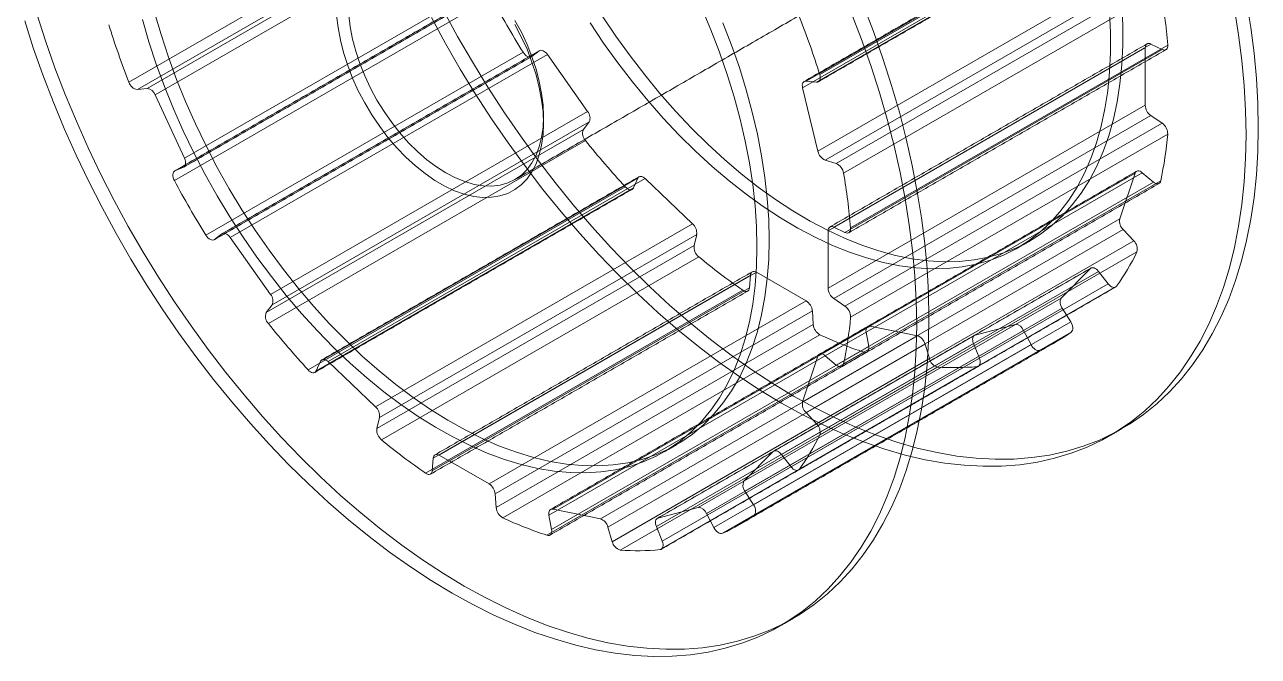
# Model space of a CAD drawing. Header units: millimetres. Extents: x 5 to 292, y 5 to 205.
# Drawn here: x 170.86 to 206.61, y 146.2 to 164.52 of the extents above; entities that cross this region are included whole.
import ezdxf

# ---------------------------------------------------------------- set-up
doc = ezdxf.new("R2010")
doc.units = ezdxf.units.MM

msp = doc.modelspace()

# ---------------------------------------------------------------- linework, layer by layer
at = {"color": 7, "linetype": 'Continuous', "lineweight": 15}
for p, q in [((183.073, 168.155), (173.881, 162.848)), ((193.505, 162.882), (202.697, 168.188)), ((203.001, 168.16), (193.808, 162.854)), ((193.902, 163.07), (203.094, 168.377)), ((174.125, 162.635), (183.318, 167.942)), ((183.599, 167.977), (174.407, 162.67)), ((174.641, 162.48), (183.834, 167.786)), ((202.598, 167.995), (193.405, 162.688)), ((184.682, 165.949), (175.489, 160.643)), ((193.851, 160.846), (203.043, 166.153)), ((184.405, 165.586), (175.213, 160.279)), ((175.462, 160.384), (184.654, 165.691)), ((203.252, 165.897), (194.059, 160.59)), ((194.38, 160.492), (203.573, 165.799)), ((175.196, 159.999), (184.388, 165.305)), ((203.786, 165.52), (194.593, 160.214)), ((203.337, 163.845), (194.144, 158.539)), ((194.306, 158.649), (203.499, 163.955)), ((203.827, 163.798), (194.634, 158.491)), ((194.796, 158.622), (203.988, 163.928)), ((203.337, 162.179), (203.337, 163.845)), ((203.499, 163.955), (203.827, 163.798)), ((185.303, 163.721), (176.111, 158.414)), ((176.362, 158.288), (185.555, 163.595)), ((185.77, 163.759), (176.577, 158.452)), ((176.815, 158.346), (186.008, 163.653)), ((185.555, 163.595), (185.77, 163.759)), ((186.008, 163.653), (187.175, 162)), ((193.505, 162.882), (193.808, 162.854)), ((174.125, 162.635), (174.407, 162.67)), ((174.641, 162.48), (175.489, 160.643)), ((193.851, 160.846), (193.405, 162.688)), ((187.175, 162), (177.982, 156.694)), ((194.144, 156.873), (203.337, 162.179)), ((178.029, 156.395), (187.222, 161.702)), ((187.222, 161.702), (187.051, 161.475)), ((203.499, 161.883), (194.306, 156.576)), ((194.634, 156.355), (203.827, 161.661)), ((203.827, 161.661), (203.499, 161.883)), ((187.051, 161.475), (177.859, 156.169)), ((203.988, 161.345), (194.796, 156.038)), ((177.921, 155.851), (187.113, 161.157)), ((194.38, 160.492), (194.059, 160.59)), ((175.462, 160.384), (175.213, 160.279)), ((203.043, 160.21), (193.851, 154.904)), ((194.059, 154.919), (203.252, 160.226)), ((202.598, 158.883), (203.043, 160.21)), ((203.252, 160.226), (203.573, 159.954)), ((188.627, 160.063), (179.435, 154.757)), ((179.653, 154.746), (188.845, 160.053)), ((188.5, 159.786), (188.627, 160.063)), ((188.845, 160.053), (190.217, 158.746)), ((203.573, 159.954), (194.38, 154.647)), ((194.593, 154.679), (203.786, 159.986)), ((188.266, 159.814), (179.073, 154.507)), ((179.308, 154.48), (188.5, 159.786)), ((193.405, 153.577), (202.598, 158.883)), ((176.362, 158.288), (176.577, 158.452)), ((190.217, 158.746), (181.025, 153.439)), ((181.142, 153.131), (190.335, 158.438)), ((190.335, 158.438), (190.259, 158.111)), ((202.697, 158.575), (193.505, 153.268)), ((194.144, 156.873), (194.144, 158.539)), ((194.306, 158.649), (194.634, 158.491)), ((203.001, 158.252), (202.697, 158.575)), ((176.815, 158.346), (177.982, 156.694)), ((190.259, 158.111), (181.067, 152.804)), ((193.808, 152.945), (203.001, 158.252)), ((181.201, 152.48), (190.394, 157.787)), ((203.094, 157.928), (193.902, 152.621)), ((182.876, 152.032), (192.069, 157.338)), ((192.069, 157.338), (193.511, 156.506)), ((201.746, 157.446), (192.554, 152.139)), ((192.789, 152.058), (201.981, 157.365)), ((200.898, 156.588), (201.746, 157.446)), ((201.981, 157.365), (202.263, 157.005)), ((191.893, 157.253), (182.7, 151.946)), ((191.865, 156.89), (191.893, 157.253)), ((202.263, 157.005), (193.07, 151.699)), ((191.671, 156.816), (182.479, 151.509)), ((182.673, 151.583), (191.865, 156.89)), ((193.315, 151.629), (202.507, 156.936)), ((178.029, 156.395), (177.859, 156.169)), ((193.511, 156.506), (184.319, 151.199)), ((191.706, 151.281), (200.898, 156.588)), ((200.926, 156.297), (191.734, 150.991)), ((194.634, 156.355), (194.306, 156.576)), ((201.175, 155.905), (200.926, 156.297)), ((184.495, 150.91), (193.688, 156.217)), ((191.983, 150.598), (201.175, 155.905)), ((193.688, 156.217), (193.715, 155.822)), ((193.715, 155.822), (184.523, 150.515)), ((195.246, 155.602), (186.053, 150.296)), ((186.171, 150.469), (195.363, 155.775)), ((199.573, 155.822), (190.38, 150.515)), ((190.618, 150.346), (199.81, 155.653)), ((201.192, 155.605), (191.999, 150.298)), ((195.321, 155.189), (195.246, 155.602)), ((195.363, 155.775), (196.735, 155.498)), ((198.406, 155.517), (199.573, 155.822)), ((199.81, 155.653), (200.026, 155.241)), ((184.716, 150.217), (193.909, 155.524)), ((186.129, 149.882), (195.321, 155.189)), ((196.735, 155.498), (187.543, 150.191)), ((187.76, 149.951), (196.953, 155.257)), ((198.358, 155.273), (189.166, 149.966)), ((189.213, 150.21), (198.406, 155.517)), ((200.026, 155.241), (190.833, 149.934)), ((196.953, 155.257), (197.08, 154.833)), ((198.529, 154.849), (198.358, 155.273)), ((195.187, 155.02), (185.994, 149.713)), ((197.08, 154.833), (187.888, 149.526)), ((189.337, 149.543), (198.529, 154.849)), ((191.085, 149.77), (200.277, 155.077)), ((193.405, 153.577), (193.851, 154.904)), ((194.059, 154.919), (194.38, 154.647)), ((179.308, 154.48), (179.435, 154.757)), ((179.653, 154.746), (181.025, 153.439)), ((188.122, 149.283), (197.314, 154.59)), ((198.467, 154.603), (189.275, 149.296)), ((181.142, 153.131), (181.067, 152.804)), ((193.808, 152.945), (193.505, 153.268)), ((182.876, 152.032), (184.319, 151.199)), ((191.706, 151.281), (192.554, 152.139)), ((192.789, 152.058), (193.07, 151.699)), ((182.673, 151.583), (182.7, 151.946)), ((184.495, 150.91), (184.523, 150.515)), ((191.983, 150.598), (191.734, 150.991)), ((186.129, 149.882), (186.053, 150.296)), ((186.171, 150.469), (187.543, 150.191)), ((189.213, 150.21), (190.38, 150.515)), ((190.618, 150.346), (190.833, 149.934)), ((187.76, 149.951), (187.888, 149.526)), ((189.337, 149.543), (189.166, 149.966))]:
    msp.add_line(p, q, dxfattribs=at)
at = {"color": 7, "linetype": 'Continuous', "lineweight": 15, "flags": 128}
for points in [[(174.625, 164.874), (174.813, 164.228), (175.025, 163.58), (175.262, 162.932), (175.523, 162.286), (175.807, 161.644), (176.114, 161.007), (176.441, 160.379), (176.789, 159.76), (177.156, 159.152), (177.541, 158.557), (177.943, 157.978), (178.361, 157.415), (178.794, 156.871), (179.24, 156.347), (179.697, 155.844), (180.166, 155.365), (180.643, 154.91), (181.129, 154.481), (181.62, 154.079), (182.117, 153.706), (182.617, 153.362), (183.119, 153.048), (183.621, 152.766), (184.122, 152.517), (184.62, 152.3), (185.114, 152.117), (185.603, 151.969), (186.085, 151.855), (186.558, 151.776), (187.021, 151.732), (187.473, 151.724), (187.913, 151.751), (188.338, 151.813), (188.748, 151.911), (189.142, 152.043), (189.518, 152.21), (189.876, 152.411), (190.214, 152.645), (190.531, 152.912), (190.826, 153.211), (191.098, 153.54), (191.347, 153.9), (191.572, 154.289), (191.772, 154.705), (191.947, 155.148), (192.096, 155.616), (192.218, 156.108), (192.313, 156.622), (192.382, 157.157), (192.423, 157.712), (192.437, 158.283)], [(205.923, 164.981), (206.044, 164.227), (206.139, 163.483), (206.206, 162.75), (206.247, 162.03), (206.261, 161.324), (206.247, 160.634), (206.206, 159.961), (206.139, 159.307), (206.044, 158.672), (205.923, 158.058), (205.775, 157.466), (205.601, 156.898), (205.402, 156.355), (205.177, 155.837), (204.927, 155.345), (204.652, 154.882), (204.354, 154.447), (204.032, 154.042), (203.688, 153.667), (203.322, 153.323), (202.934, 153.01), (202.526, 152.731), (202.099, 152.484), (201.653, 152.27), (201.189, 152.091), (200.708, 151.946), (200.211, 151.835), (199.699, 151.759), (199.173, 151.718), (198.635, 151.712), (198.084, 151.741), (197.523, 151.805), (196.953, 151.904), (196.374, 152.037), (195.788, 152.205), (195.195, 152.407), (194.598, 152.643), (193.998, 152.911), (193.394, 153.212), (192.79, 153.546), (192.186, 153.91), (191.583, 154.305), (190.982, 154.73), (190.385, 155.184), (189.793, 155.666), (189.207, 156.175), (188.628, 156.71), (188.057, 157.27), (187.496, 157.854), (186.946, 158.46), (186.407, 159.088), (185.881, 159.736), (185.369, 160.403), (184.872, 161.087), (184.391, 161.788), (183.927, 162.503), (183.481, 163.232), (183.054, 163.972), (182.646, 164.723)], [(206.276, 165.185), (206.398, 164.431), (206.492, 163.687), (206.56, 162.954), (206.601, 162.234), (206.614, 161.529), (206.601, 160.839), (206.56, 160.166), (206.492, 159.511), (206.398, 158.876), (206.276, 158.262), (206.129, 157.671), (205.955, 157.102), (205.755, 156.559), (205.53, 156.041), (205.28, 155.55), (205.006, 155.086), (204.707, 154.651), (204.386, 154.246), (204.041, 153.871), (203.675, 153.527), (203.288, 153.214), (202.88, 152.935), (202.453, 152.688), (202.006, 152.474), (201.542, 152.295), (201.061, 152.15), (200.564, 152.039), (200.053, 151.963), (199.527, 151.922), (198.988, 151.916), (198.438, 151.945), (197.877, 152.009), (197.306, 152.108), (196.727, 152.242), (196.141, 152.409), (195.549, 152.611), (194.952, 152.847), (194.351, 153.115), (193.748, 153.417), (193.144, 153.75), (192.539, 154.114), (191.936, 154.509), (191.336, 154.934), (190.738, 155.388), (190.146, 155.87), (189.56, 156.379), (188.981, 156.914), (188.411, 157.474), (187.849, 158.058), (187.299, 158.664), (186.76, 159.292), (186.235, 159.94), (185.723, 160.607), (185.226, 161.291), (184.745, 161.992), (184.281, 162.707), (183.835, 163.436), (183.407, 164.176), (183, 164.927)], [(202.305, 164.885), (202.333, 164.29), (202.333, 163.71), (202.305, 163.147), (202.25, 162.602), (202.169, 162.077), (202.06, 161.574), (201.924, 161.094), (201.762, 160.638), (201.575, 160.208), (201.362, 159.806), (201.125, 159.432), (200.864, 159.087), (200.58, 158.772), (200.274, 158.489), (199.947, 158.239), (199.599, 158.021), (199.232, 157.837), (198.847, 157.687), (198.445, 157.572), (198.027, 157.492), (197.594, 157.448), (197.148, 157.438), (196.69, 157.464), (196.222, 157.526), (195.744, 157.622), (195.259, 157.754), (194.767, 157.919), (194.271, 158.119), (193.771, 158.352), (193.269, 158.618), (192.767, 158.916), (192.266, 159.245), (191.768, 159.604), (191.273, 159.992), (190.785, 160.407), (190.303, 160.849), (189.83, 161.317), (189.367, 161.808), (188.915, 162.321), (188.475, 162.856), (188.05, 163.409), (187.639, 163.981), (187.246, 164.568)], [(202.659, 165.089), (202.686, 164.494), (202.686, 163.914), (202.659, 163.351), (202.604, 162.806), (202.522, 162.281), (202.413, 161.778), (202.278, 161.298), (202.116, 160.842), (201.929, 160.413), (201.716, 160.01), (201.479, 159.636), (201.218, 159.291), (200.934, 158.976), (200.628, 158.694), (200.3, 158.443), (199.953, 158.225), (199.586, 158.041), (199.201, 157.892), (198.798, 157.777), (198.38, 157.697), (197.948, 157.652), (197.502, 157.642), (197.044, 157.668), (196.576, 157.73), (196.098, 157.826), (195.613, 157.958), (195.121, 158.123), (194.624, 158.323), (194.125, 158.557), (193.623, 158.822), (193.121, 159.12), (192.62, 159.449), (192.121, 159.808), (191.627, 160.196), (191.138, 160.611), (190.657, 161.053), (190.183, 161.521), (189.72, 162.012), (189.268, 162.525), (188.829, 163.06), (188.403, 163.614), (187.993, 164.185), (187.599, 164.772)], [(192.083, 158.079), (192.069, 158.667), (192.028, 159.269), (191.96, 159.882), (191.864, 160.507), (191.742, 161.14), (191.593, 161.78), (191.419, 162.424), (191.219, 163.072), (190.994, 163.72), (190.745, 164.367), (190.472, 165.012)], [(196.715, 155.814), (196.701, 156.519), (196.66, 157.239), (196.593, 157.972), (196.498, 158.716), (196.377, 159.47), (196.229, 160.232), (196.055, 161.001), (195.856, 161.775), (195.631, 162.553), (195.381, 163.333), (195.106, 164.113), (194.808, 164.893)], [(197.068, 156.018), (197.055, 156.724), (197.014, 157.443), (196.946, 158.176), (196.852, 158.92), (196.73, 159.674), (196.583, 160.436), (196.409, 161.205), (196.209, 161.979), (195.984, 162.757), (195.734, 163.537), (195.46, 164.317), (195.161, 165.097)], [(170.858, 164.627), (171.108, 163.847), (171.382, 163.067), (171.681, 162.287), (172.002, 161.511), (172.346, 160.738), (172.713, 159.971), (173.1, 159.212), (173.508, 158.461), (173.935, 157.721), (174.381, 156.992), (174.846, 156.277), (175.326, 155.576), (175.823, 154.892), (176.335, 154.225), (176.861, 153.577), (177.4, 152.949), (177.95, 152.343), (178.511, 151.759), (179.082, 151.199), (179.661, 150.664), (180.247, 150.155), (180.839, 149.673), (181.436, 149.22), (182.037, 148.795), (182.64, 148.399), (183.244, 148.035), (183.849, 147.702), (184.452, 147.4), (185.052, 147.132), (185.649, 146.896), (186.242, 146.695), (186.828, 146.527), (187.407, 146.393), (187.977, 146.294), (188.538, 146.23), (189.089, 146.201), (189.627, 146.207), (190.153, 146.248), (190.665, 146.324), (191.162, 146.435), (191.643, 146.58), (192.107, 146.76), (192.553, 146.973), (192.981, 147.22), (193.388, 147.5), (193.776, 147.812), (194.142, 148.156), (194.486, 148.531), (194.808, 148.936), (195.106, 149.371), (195.381, 149.835), (195.631, 150.326), (195.856, 150.844), (196.055, 151.388), (196.229, 151.956), (196.377, 152.547), (196.498, 153.161), (196.593, 153.796), (196.66, 154.451), (196.701, 155.124), (196.715, 155.814)], [(171.211, 164.831), (171.461, 164.051), (171.736, 163.271), (172.034, 162.491), (172.356, 161.715), (172.7, 160.942), (173.066, 160.175), (173.454, 159.416), (173.861, 158.665), (174.289, 157.925), (174.735, 157.196), (175.199, 156.481), (175.68, 155.781), (176.177, 155.096), (176.689, 154.429), (177.215, 153.781), (177.753, 153.153), (178.304, 152.547), (178.865, 151.963), (179.435, 151.403), (180.014, 150.868), (180.6, 150.359), (181.193, 149.877), (181.79, 149.424), (182.39, 148.999), (182.993, 148.604), (183.598, 148.239), (184.202, 147.906), (184.805, 147.605), (185.406, 147.336), (186.003, 147.1), (186.595, 146.899), (187.181, 146.731), (187.76, 146.597), (188.331, 146.498), (188.892, 146.434), (189.442, 146.405), (189.981, 146.411), (190.507, 146.452), (191.019, 146.528), (191.515, 146.639), (191.996, 146.784), (192.46, 146.964), (192.907, 147.177), (193.334, 147.424), (193.742, 147.704), (194.129, 148.016), (194.496, 148.36), (194.84, 148.735), (195.161, 149.14), (195.46, 149.575), (195.734, 150.039), (195.984, 150.53), (196.209, 151.048), (196.409, 151.592), (196.583, 152.16), (196.73, 152.751), (196.852, 153.365), (196.946, 154), (197.014, 154.655), (197.055, 155.328), (197.068, 156.018)], [(174.272, 164.67), (174.459, 164.024), (174.672, 163.376), (174.909, 162.728), (175.17, 162.082), (175.454, 161.44), (175.76, 160.803), (176.087, 160.175), (176.435, 159.555), (176.802, 158.948), (177.187, 158.353), (177.59, 157.774), (178.008, 157.211), (178.44, 156.667), (178.886, 156.143), (179.344, 155.64), (179.812, 155.161), (180.29, 154.706), (180.775, 154.277), (181.267, 153.875), (181.763, 153.502), (182.263, 153.158), (182.765, 152.844), (183.267, 152.562), (183.768, 152.313), (184.267, 152.096), (184.761, 151.913), (185.25, 151.765), (185.731, 151.651), (186.204, 151.572), (186.668, 151.528), (187.12, 151.52), (187.559, 151.547), (187.985, 151.609), (188.395, 151.707), (188.789, 151.839), (189.165, 152.006), (189.522, 152.207), (189.86, 152.441), (190.177, 152.708), (190.472, 153.007), (190.745, 153.336), (190.994, 153.696), (191.219, 154.085), (191.419, 154.501), (191.593, 154.944), (191.742, 155.412), (191.864, 155.904), (191.96, 156.418), (192.028, 156.953), (192.069, 157.507), (192.083, 158.079)], [(185.896, 161.651), (185.882, 161.329), (185.842, 161.026), (185.774, 160.744), (185.681, 160.486), (185.562, 160.254), (185.419, 160.05), (185.253, 159.877), (185.066, 159.736), (184.859, 159.627), (184.634, 159.553), (184.393, 159.513), (184.139, 159.509), (183.874, 159.539), (183.599, 159.604), (183.318, 159.704), (183.034, 159.837), (182.748, 160.002), (182.463, 160.198), (182.182, 160.422), (181.908, 160.674), (181.642, 160.95), (181.388, 161.248), (181.147, 161.565), (180.923, 161.899), (180.716, 162.247), (180.528, 162.604), (180.362, 162.969), (180.22, 163.338), (180.101, 163.707), (180.007, 164.073), (179.94, 164.433), (179.899, 164.783)], [(180.253, 164.793), (180.293, 164.452), (180.361, 164.102), (180.454, 163.747), (180.573, 163.388), (180.716, 163.031), (180.881, 162.678), (181.067, 162.333), (181.273, 161.999), (181.496, 161.679), (181.734, 161.377), (181.985, 161.095), (182.246, 160.836), (182.516, 160.603), (182.79, 160.398), (183.067, 160.222), (183.345, 160.077), (183.619, 159.966), (183.888, 159.888), (184.15, 159.846), (184.401, 159.838), (184.639, 159.865), (184.862, 159.927), (185.067, 160.024), (185.254, 160.154), (185.419, 160.316), (185.562, 160.508), (185.681, 160.73), (185.774, 160.977), (185.841, 161.249), (185.882, 161.543), (185.896, 161.855)], [(185.066, 164.525), (185.253, 164.167), (185.419, 163.803), (185.562, 163.434), (185.681, 163.065), (185.774, 162.699), (185.842, 162.339), (185.882, 161.989), (185.896, 161.651)], [(185.896, 161.855), (185.882, 162.183), (185.841, 162.524), (185.774, 162.874), (185.681, 163.229), (185.562, 163.588), (185.419, 163.945), (185.254, 164.298), (185.067, 164.643)], [(192.437, 158.283), (192.423, 158.871), (192.382, 159.473), (192.313, 160.087), (192.218, 160.711), (192.096, 161.344), (191.947, 161.984), (191.772, 162.628), (191.572, 163.276), (191.347, 163.924), (191.098, 164.571)], [(186.008, 163.653), (185.979, 163.689), (185.948, 163.719), (185.916, 163.744), (185.883, 163.762), (185.851, 163.773), (185.821, 163.776), (185.793, 163.771), (185.77, 163.759)], [(203.499, 163.955), (203.466, 163.967), (203.436, 163.971), (203.408, 163.968), (203.383, 163.957), (203.363, 163.938), (203.349, 163.913), (203.34, 163.881), (203.337, 163.845)], [(203.988, 163.928), (203.988, 163.888), (203.981, 163.852), (203.968, 163.823), (203.948, 163.8), (203.923, 163.786), (203.894, 163.781), (203.861, 163.785), (203.827, 163.798)], [(185.555, 163.595), (185.529, 163.582), (185.5, 163.577), (185.467, 163.582), (185.432, 163.595), (185.397, 163.617), (185.363, 163.646), (185.331, 163.681), (185.303, 163.721)], [(193.808, 162.854), (193.839, 162.855), (193.866, 162.866), (193.888, 162.885), (193.904, 162.911), (193.914, 162.944), (193.917, 162.983), (193.913, 163.025), (193.902, 163.07)], [(193.405, 162.688), (193.398, 162.729), (193.397, 162.768), (193.402, 162.802), (193.413, 162.832), (193.429, 162.855), (193.45, 162.872), (193.476, 162.881), (193.505, 162.882)], [(175.489, 160.643), (175.506, 160.6), (175.517, 160.558), (175.523, 160.518), (175.522, 160.48), (175.515, 160.447), (175.503, 160.419), (175.485, 160.398), (175.462, 160.384)], [(175.213, 160.279), (175.188, 160.264), (175.17, 160.241), (175.157, 160.21), (175.152, 160.173), (175.153, 160.132), (175.161, 160.088), (175.175, 160.043), (175.196, 159.999)], [(203.252, 160.226), (203.219, 160.25), (203.187, 160.267), (203.155, 160.276), (203.125, 160.278), (203.098, 160.272), (203.075, 160.259), (203.056, 160.238), (203.043, 160.21)], [(188.845, 160.053), (188.813, 160.08), (188.78, 160.1), (188.748, 160.113), (188.717, 160.118), (188.688, 160.116), (188.663, 160.106), (188.643, 160.088), (188.627, 160.063)], [(203.786, 159.986), (203.775, 159.954), (203.758, 159.928), (203.735, 159.911), (203.707, 159.902), (203.676, 159.902), (203.642, 159.911), (203.607, 159.928), (203.573, 159.954)], [(188.5, 159.786), (188.483, 159.761), (188.461, 159.742), (188.433, 159.733), (188.402, 159.732), (188.369, 159.74), (188.334, 159.757), (188.299, 159.782), (188.266, 159.814)], [(176.111, 158.414), (176.139, 158.374), (176.171, 158.339), (176.205, 158.31), (176.24, 158.288), (176.274, 158.275), (176.307, 158.271), (176.337, 158.275), (176.362, 158.288)], [(176.577, 158.452), (176.601, 158.464), (176.628, 158.469), (176.659, 158.466), (176.691, 158.456), (176.724, 158.438), (176.756, 158.413), (176.787, 158.382), (176.815, 158.346)], [(194.144, 158.539), (194.147, 158.575), (194.156, 158.606), (194.171, 158.631), (194.191, 158.65), (194.215, 158.661), (194.243, 158.665), (194.274, 158.661), (194.306, 158.649)], [(194.634, 158.491), (194.669, 158.478), (194.701, 158.475), (194.731, 158.48), (194.756, 158.494), (194.775, 158.516), (194.789, 158.545), (194.796, 158.581), (194.796, 158.622)], [(192.069, 157.338), (192.036, 157.354), (192.005, 157.362), (191.975, 157.362), (191.949, 157.354), (191.927, 157.338), (191.91, 157.316), (191.898, 157.287), (191.893, 157.253)], [(201.981, 157.365), (201.951, 157.399), (201.92, 157.427), (201.887, 157.449), (201.854, 157.464), (201.823, 157.471), (201.794, 157.47), (201.768, 157.462), (201.746, 157.446)], [(202.507, 156.936), (202.486, 156.915), (202.461, 156.903), (202.431, 156.899), (202.398, 156.904), (202.363, 156.918), (202.328, 156.94), (202.294, 156.97), (202.263, 157.005)], [(191.865, 156.89), (191.859, 156.854), (191.846, 156.824), (191.827, 156.801), (191.802, 156.786), (191.773, 156.781), (191.741, 156.784), (191.706, 156.795), (191.671, 156.816)], [(201.175, 155.905), (201.199, 155.862), (201.218, 155.817), (201.231, 155.772), (201.236, 155.728), (201.235, 155.689), (201.227, 155.654), (201.212, 155.626), (201.192, 155.605)], [(195.363, 155.775), (195.333, 155.778), (195.306, 155.772), (195.282, 155.759), (195.264, 155.739), (195.25, 155.712), (195.243, 155.679), (195.241, 155.642), (195.246, 155.602)], [(195.321, 155.189), (195.326, 155.146), (195.323, 155.107), (195.314, 155.073), (195.298, 155.046), (195.277, 155.027), (195.25, 155.016), (195.22, 155.013), (195.187, 155.02)], [(198.406, 155.517), (198.381, 155.506), (198.361, 155.488), (198.346, 155.463), (198.336, 155.432), (198.333, 155.396), (198.335, 155.357), (198.344, 155.315), (198.358, 155.273)], [(200.277, 155.077), (200.249, 155.069), (200.217, 155.071), (200.183, 155.081), (200.148, 155.1), (200.113, 155.126), (200.081, 155.16), (200.051, 155.198), (200.026, 155.241)], [(193.851, 154.904), (193.864, 154.931), (193.882, 154.952), (193.905, 154.966), (193.932, 154.972), (193.962, 154.97), (193.994, 154.96), (194.027, 154.943), (194.059, 154.919)], [(198.529, 154.849), (198.544, 154.804), (198.553, 154.76), (198.554, 154.718), (198.549, 154.682), (198.537, 154.65), (198.519, 154.626), (198.495, 154.61), (198.467, 154.603)], [(179.073, 154.507), (179.107, 154.475), (179.142, 154.451), (179.176, 154.434), (179.21, 154.426), (179.241, 154.426), (179.268, 154.436), (179.291, 154.454), (179.308, 154.48)], [(179.435, 154.757), (179.451, 154.781), (179.471, 154.799), (179.496, 154.809), (179.524, 154.812), (179.555, 154.806), (179.588, 154.793), (179.621, 154.773), (179.653, 154.746)], [(194.38, 154.647), (194.415, 154.622), (194.45, 154.604), (194.484, 154.595), (194.515, 154.595), (194.542, 154.604), (194.565, 154.622), (194.582, 154.647), (194.593, 154.679)], [(182.7, 151.946), (182.706, 151.98), (182.718, 152.009), (182.735, 152.032), (182.757, 152.047), (182.783, 152.055), (182.812, 152.055), (182.844, 152.047), (182.876, 152.032)], [(192.554, 152.139), (192.576, 152.155), (192.602, 152.164), (192.631, 152.164), (192.662, 152.157), (192.695, 152.142), (192.727, 152.12), (192.759, 152.092), (192.789, 152.058)], [(193.07, 151.699), (193.102, 151.663), (193.136, 151.633), (193.171, 151.611), (193.205, 151.597), (193.238, 151.592), (193.268, 151.596), (193.294, 151.608), (193.315, 151.629)], [(182.479, 151.509), (182.514, 151.489), (182.548, 151.477), (182.581, 151.474), (182.61, 151.48), (182.634, 151.494), (182.653, 151.517), (182.666, 151.547), (182.673, 151.583)], [(191.999, 150.298), (192.02, 150.319), (192.035, 150.347), (192.043, 150.382), (192.044, 150.422), (192.038, 150.465), (192.026, 150.51), (192.007, 150.555), (191.983, 150.598)], [(186.053, 150.296), (186.049, 150.336), (186.05, 150.373), (186.058, 150.405), (186.071, 150.432), (186.09, 150.452), (186.113, 150.466), (186.141, 150.471), (186.171, 150.469)], [(189.166, 149.966), (189.152, 150.009), (189.143, 150.05), (189.14, 150.09), (189.144, 150.125), (189.153, 150.156), (189.168, 150.181), (189.189, 150.199), (189.213, 150.21)], [(185.994, 149.713), (186.027, 149.707), (186.058, 149.709), (186.084, 149.72), (186.106, 149.739), (186.122, 149.767), (186.131, 149.8), (186.133, 149.839), (186.129, 149.882)], [(190.833, 149.934), (190.859, 149.892), (190.888, 149.853), (190.921, 149.82), (190.956, 149.793), (190.991, 149.774), (191.025, 149.764), (191.056, 149.763), (191.085, 149.77)], [(189.275, 149.296), (189.303, 149.304), (189.327, 149.32), (189.345, 149.344), (189.357, 149.375), (189.362, 149.412), (189.36, 149.453), (189.352, 149.497), (189.337, 149.543)]]:
    msp.add_lwpolyline(points, dxfattribs=at)
at = {"color": 7, "linetype": 'Continuous', "lineweight": 15}
for centre, radius, start, end in [((208.688, 178.279), 27.546, 208.0971, 211.9029), ((185.448, 162.381), 18.605, 4.7709, 9.7154), ((197.119, 171.958), 24.96, 197.3426, 201.4071), ((170.076, 155.63), 24.96, 17.3426, 21.4071), ((174.163, 162.925), 0.292, 195.3175, 262.6024), ((174.375, 162.391), 0.281, 18.5076, 83.4753), ((186.964, 161.814), 0.281, 336.5301, 41.4897), ((203.724, 162.198), 0.388, 182.7948, 234.4381), ((203.608, 161.35), 0.38, 359.101, 54.8277), ((187.321, 161.363), 0.292, 157.4026, 224.6798), ((192.369, 162.381), 11.665, 348.1527, 354.9033), ((206.62, 176.725), 24.957, 218.5931, 222.6579), ((194.205, 160.922), 0.362, 192.0298, 246.2916), ((194.232, 160.158), 0.365, 8.7843, 66.1053), ((176.255, 157.074), 18.605, 4.7709, 9.7154), ((199.496, 172.972), 27.546, 208.0971, 211.9029), ((202.936, 158.822), 0.344, 169.7714, 225.9972), ((189.975, 158.477), 0.362, 353.7103, 47.9688), ((190.623, 158.072), 0.365, 173.8963, 231.2145), ((202.778, 158.012), 0.328, 345.084, 47.056), ((202.279, 172.096), 18.601, 230.2859, 235.2311), ((196.882, 160.936), 6.903, 324.5827, 334.1625), ((177.772, 156.507), 0.281, 336.5301, 41.4897), ((194.532, 156.892), 0.388, 182.7948, 234.4381), ((193.301, 156.179), 0.388, 5.5617, 57.2054), ((194.415, 156.044), 0.38, 359.101, 54.8277), ((201.122, 156.462), 0.256, 150.6667, 220.1622), ((178.129, 156.056), 0.292, 157.4026, 224.6798), ((183.177, 157.074), 11.665, 348.1527, 354.9033), ((197.428, 171.419), 24.957, 218.5931, 222.6579), ((194.094, 155.856), 0.38, 185.1718, 240.8996), ((199.57, 155.566), 0.256, 19.8348, 89.34), ((198.089, 159.921), 5.316, 294.3034, 305.7073), ((198.819, 166.102), 11.662, 245.1002, 251.8521), ((196.619, 155.174), 0.344, 14.0011, 70.2313), ((197.4, 154.906), 0.328, 192.9419, 254.9194), ((197.814, 161.473), 6.901, 265.8449, 275.4262), ((180.782, 153.171), 0.362, 353.7103, 47.9688), ((193.744, 153.516), 0.344, 169.7714, 225.9972), ((181.43, 152.765), 0.365, 173.8963, 231.2145), ((193.585, 152.706), 0.328, 345.084, 47.056), ((193.087, 166.789), 18.601, 230.2859, 235.2311), ((187.689, 155.63), 6.903, 324.5827, 334.1625), ((191.929, 151.156), 0.256, 150.6667, 220.1622), ((184.109, 150.873), 0.388, 5.5617, 57.2054), ((184.901, 150.55), 0.38, 185.1718, 240.8996), ((189.626, 160.795), 11.662, 245.1002, 251.8521), ((187.426, 149.867), 0.344, 14.0011, 70.2313), ((190.377, 150.26), 0.256, 19.8348, 89.34), ((188.897, 154.615), 5.316, 294.3034, 305.7073), ((188.207, 149.6), 0.328, 192.9419, 254.9194), ((188.622, 156.166), 6.901, 265.8449, 275.4262)]:
    msp.add_arc(centre, radius, start, end, dxfattribs=at)
for points in [[(202.641, 168.177), (193.448, 162.871)], [(193.865, 162.865), (203.057, 168.172)], [(185.067, 160.024), (195.32, 165.943)], [(184.395, 165.581), (175.203, 160.275)], [(175.471, 160.389), (184.664, 165.695)], [(185.779, 163.764), (176.586, 158.458)], [(203.388, 163.96), (194.196, 158.653)], [(194.745, 158.486), (203.937, 163.793)], [(176.353, 158.282), (185.546, 163.589)], [(185.896, 161.651), (185.896, 161.855)], [(203.086, 160.267), (193.894, 154.96)], [(188.665, 160.107), (179.473, 154.8)], [(194.546, 154.606), (203.738, 159.913)], [(179.27, 154.436), (188.462, 159.743)], [(199.643, 158.046), (199.997, 158.25)], [(191.944, 157.351), (182.751, 152.044)], [(201.764, 157.46), (192.572, 152.153)], [(182.622, 151.485), (191.814, 156.792)], [(193.287, 151.604), (202.479, 156.91)], [(195.293, 155.766), (186.1, 150.46)], [(198.385, 155.508), (189.192, 150.201)], [(191.555, 150.011), (200.747, 155.318)], [(186.081, 149.718), (195.274, 155.025)], [(189.31, 149.308), (198.503, 154.614)], [(202.314, 152.603), (202.668, 152.807)], [(189.39, 152.127), (189.744, 152.331)], [(192.768, 147.092), (193.122, 147.296)]]:
    msp.add_open_spline(points, degree=1, dxfattribs=at)

doc.saveas('drawing.dxf')
